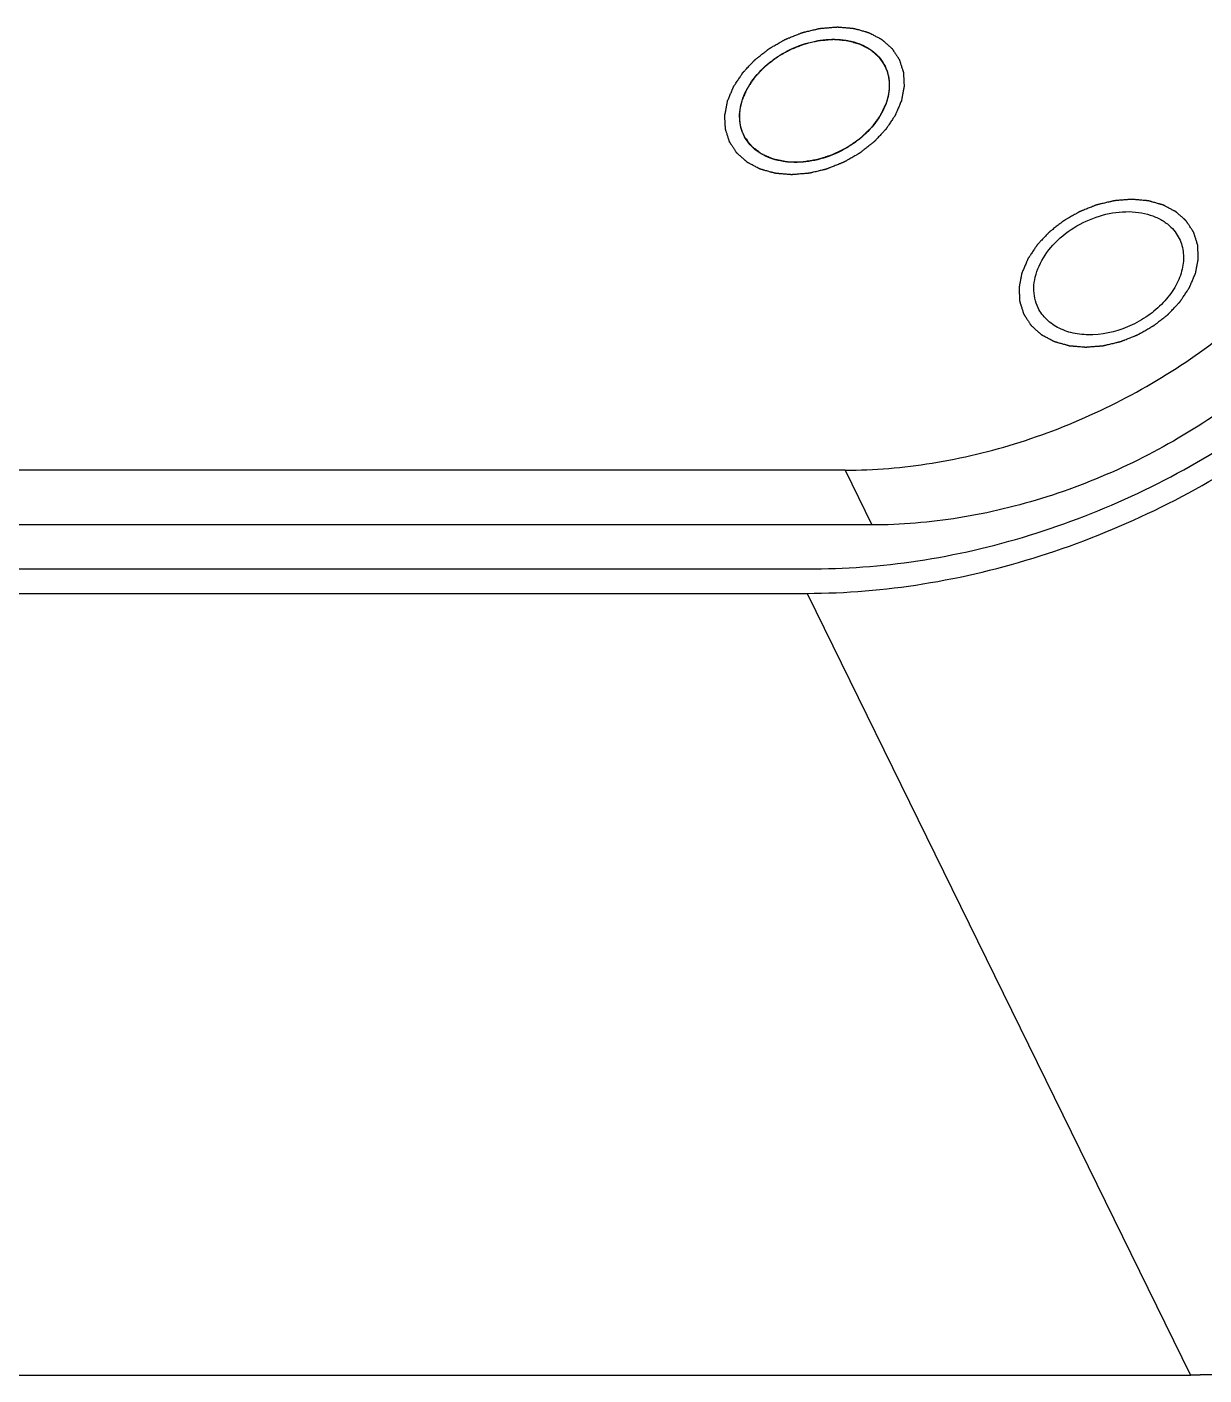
# Model space of a CAD drawing. Header units: millimetres. Extents: x 0 to 1189, y 0 to 841.
# Drawn here: x 1018.02 to 1036.74, y 644.79 to 666.23 of the extents above; entities that cross this region are included whole.
import ezdxf

# ---------------------------------------------------------------- set-up
doc = ezdxf.new("R2010")
doc.units = ezdxf.units.MM
doc.header["$LTSCALE"] = 65.395
doc.layers.get('0').update_dxf_attribs({"linetype": 'CONTINUOUS'})
for name, color, linetype in [('03_ALL_AXES', 7, 'CONTINUOUS'), ('09_ALL_ROUNDS', 7, 'CONTINUOUS'), ('11_ALL_COSMETICS', 7, 'CONTINUOUS'), ('20_ALL_FEATURES', 7, 'CONTINUOUS')]:
    doc.layers.add(name, color=color, linetype=linetype)

msp = doc.modelspace()

# ---------------------------------------------------------------- linework, layer by layer
at = {"color": 4}
for points in [[(1029.161, 665.056), (1029.169, 665.075), (1029.181, 665.103), (1029.197, 665.142), (1029.209, 665.17), (1029.221, 665.199), (1029.231, 665.222), (1029.239, 665.241), (1029.245, 665.253), (1029.249, 665.263), (1029.252, 665.27), (1029.254, 665.276), (1029.256, 665.28), (1029.257, 665.282), (1029.258, 665.284), (1029.259, 665.286), (1029.26, 665.288), (1029.263, 665.292), (1029.267, 665.298), (1029.271, 665.305), (1029.277, 665.314), (1029.285, 665.325), (1029.297, 665.344), (1029.312, 665.366), (1029.331, 665.394), (1029.349, 665.421), (1029.364, 665.444), (1029.376, 665.463), (1029.384, 665.474), (1029.39, 665.483), (1029.394, 665.49), (1029.398, 665.496), (1029.401, 665.5), (1029.402, 665.502), (1029.403, 665.504), (1029.405, 665.505), (1029.407, 665.507), (1029.41, 665.511), (1029.415, 665.516), (1029.421, 665.523), (1029.429, 665.531), (1029.439, 665.542), (1029.455, 665.559), (1029.474, 665.58), (1029.498, 665.605), (1029.522, 665.63), (1029.541, 665.651), (1029.557, 665.668), (1029.567, 665.679), (1029.575, 665.687), (1029.581, 665.693), (1029.586, 665.699), (1029.589, 665.702), (1029.591, 665.705), (1029.592, 665.706), (1029.594, 665.708), (1029.597, 665.709), (1029.601, 665.713), (1029.607, 665.717), (1029.614, 665.723), (1029.624, 665.731), (1029.636, 665.74), (1029.655, 665.755), (1029.679, 665.774), (1029.707, 665.796), (1029.736, 665.819), (1029.76, 665.838), (1029.779, 665.853), (1029.791, 665.862), (1029.801, 665.87), (1029.808, 665.875), (1029.814, 665.88), (1029.818, 665.883), (1029.82, 665.885), (1029.822, 665.887), (1029.824, 665.888), (1029.827, 665.889), (1029.831, 665.892), (1029.838, 665.896), (1029.846, 665.9), (1029.857, 665.906), (1029.87, 665.914), (1029.891, 665.926), (1029.917, 665.941), (1029.949, 665.96), (1029.981, 665.978), (1030.007, 665.993), (1030.028, 666.005), (1030.041, 666.013), (1030.052, 666.019), (1030.06, 666.023), (1030.066, 666.027), (1030.071, 666.03), (1030.074, 666.031), (1030.076, 666.032), (1030.078, 666.033), (1030.08, 666.034), (1030.085, 666.036), (1030.092, 666.039), (1030.101, 666.042), (1030.112, 666.047), (1030.126, 666.053), (1030.149, 666.062), (1030.177, 666.073), (1030.211, 666.086), (1030.245, 666.1), (1030.273, 666.111), (1030.296, 666.12), (1030.31, 666.126), (1030.321, 666.131), (1030.33, 666.134), (1030.337, 666.137), (1030.342, 666.139), (1030.345, 666.14), (1030.347, 666.141), (1030.349, 666.141), (1030.352, 666.142), (1030.357, 666.143), (1030.364, 666.145), (1030.373, 666.147), (1030.384, 666.15), (1030.399, 666.153), (1030.422, 666.159), (1030.451, 666.166), (1030.486, 666.174), (1030.521, 666.183), (1030.55, 666.19), (1030.573, 666.195), (1030.588, 666.199), (1030.599, 666.201), (1030.608, 666.204), (1030.615, 666.205), (1030.62, 666.207), (1030.623, 666.207), (1030.625, 666.208), (1030.627, 666.208), (1030.63, 666.208), (1030.635, 666.209), (1030.643, 666.209), (1030.652, 666.21), (1030.663, 666.211), (1030.678, 666.212), (1030.701, 666.214), (1030.73, 666.216), (1030.765, 666.219), (1030.8, 666.222), (1030.83, 666.225), (1030.853, 666.227), (1030.868, 666.228), (1030.879, 666.229), (1030.888, 666.229), (1030.895, 666.23), (1030.9, 666.23), (1030.903, 666.231), (1030.906, 666.231), (1030.908, 666.231), (1030.91, 666.231), (1030.915, 666.23), (1030.922, 666.23), (1030.93, 666.229), (1030.941, 666.228), (1030.955, 666.227), (1030.976, 666.225), (1031.004, 666.223), (1031.036, 666.22), (1031.069, 666.217), (1031.096, 666.215), (1031.118, 666.213), (1031.132, 666.212), (1031.142, 666.211), (1031.151, 666.21), (1031.157, 666.209), (1031.162, 666.209), (1031.165, 666.209), (1031.167, 666.209), (1031.169, 666.208), (1031.171, 666.207), (1031.176, 666.206), (1031.182, 666.204), (1031.189, 666.202), (1031.199, 666.2), (1031.211, 666.196), (1031.231, 666.191), (1031.256, 666.184), (1031.286, 666.175), (1031.315, 666.167), (1031.34, 666.16), (1031.36, 666.155), (1031.372, 666.151), (1031.382, 666.148), (1031.39, 666.146), (1031.396, 666.145), (1031.4, 666.143), (1031.403, 666.143), (1031.405, 666.142), (1031.406, 666.141), (1031.408, 666.14), (1031.412, 666.138), (1031.417, 666.136), (1031.424, 666.132), (1031.432, 666.128), (1031.443, 666.122), (1031.46, 666.113), (1031.481, 666.102), (1031.507, 666.088), (1031.533, 666.075), (1031.554, 666.064), (1031.571, 666.055), (1031.582, 666.049), (1031.59, 666.045), (1031.597, 666.041), (1031.602, 666.039), (1031.606, 666.037), (1031.608, 666.035), (1031.609, 666.035), (1031.611, 666.033), (1031.612, 666.032), (1031.615, 666.029), (1031.62, 666.025), (1031.625, 666.021), (1031.632, 666.015), (1031.641, 666.007), (1031.655, 665.995), (1031.672, 665.979), (1031.693, 665.961), (1031.714, 665.942), (1031.731, 665.927), (1031.745, 665.914), (1031.753, 665.907), (1031.76, 665.901), (1031.766, 665.896), (1031.77, 665.892), (1031.773, 665.889), (1031.775, 665.888), (1031.776, 665.887), (1031.777, 665.885), (1031.778, 665.884), (1031.78, 665.88), (1031.783, 665.876), (1031.787, 665.87), (1031.792, 665.863), (1031.798, 665.854), (1031.808, 665.839), (1031.82, 665.82), (1031.834, 665.798), (1031.849, 665.776), (1031.861, 665.758), (1031.871, 665.743), (1031.877, 665.734), (1031.882, 665.726), (1031.885, 665.721), (1031.888, 665.716), (1031.89, 665.713), (1031.892, 665.711), (1031.893, 665.71), (1031.893, 665.708), (1031.894, 665.706), (1031.895, 665.702), (1031.897, 665.697), (1031.899, 665.691), (1031.901, 665.682), (1031.905, 665.672), (1031.91, 665.655), (1031.917, 665.634), (1031.925, 665.609), (1031.933, 665.583), (1031.94, 665.562), (1031.945, 665.545), (1031.949, 665.535), (1031.951, 665.526), (1031.953, 665.52), (1031.955, 665.515), (1031.956, 665.511), (1031.957, 665.509), (1031.958, 665.507), (1031.957, 665.506), (1031.958, 665.503), (1031.958, 665.499), (1031.958, 665.494), (1031.958, 665.487), (1031.959, 665.478), (1031.96, 665.466), (1031.96, 665.448), (1031.962, 665.425), (1031.963, 665.398), (1031.964, 665.37), (1031.965, 665.348), (1031.966, 665.329), (1031.967, 665.318), (1031.967, 665.309), (1031.968, 665.302), (1031.968, 665.296), (1031.968, 665.292), (1031.968, 665.29), (1031.969, 665.288), (1031.968, 665.286), (1031.968, 665.284), (1031.967, 665.28), (1031.966, 665.274), (1031.964, 665.266), (1031.962, 665.257), (1031.96, 665.245), (1031.956, 665.225), (1031.952, 665.201), (1031.946, 665.172), (1031.941, 665.143), (1031.933, 665.104), (1031.928, 665.075), (1031.924, 665.056)], [(1031.924, 665.056), (1031.916, 665.037), (1031.904, 665.008), (1031.888, 664.97), (1031.876, 664.942), (1031.863, 664.913), (1031.853, 664.89), (1031.845, 664.87), (1031.84, 664.859), (1031.836, 664.849), (1031.833, 664.842), (1031.831, 664.836), (1031.829, 664.832), (1031.828, 664.829), (1031.827, 664.828), (1031.826, 664.826), (1031.825, 664.824), (1031.822, 664.82), (1031.818, 664.814), (1031.813, 664.807), (1031.807, 664.798), (1031.8, 664.787), (1031.788, 664.768), (1031.772, 664.745), (1031.754, 664.718), (1031.736, 664.69), (1031.721, 664.668), (1031.709, 664.649), (1031.701, 664.638), (1031.695, 664.629), (1031.69, 664.622), (1031.687, 664.616), (1031.684, 664.612), (1031.682, 664.61), (1031.681, 664.608), (1031.68, 664.607), (1031.678, 664.604), (1031.674, 664.601), (1031.67, 664.596), (1031.664, 664.589), (1031.656, 664.581), (1031.646, 664.57), (1031.63, 664.553), (1031.61, 664.532), (1031.587, 664.507), (1031.563, 664.482), (1031.543, 664.461), (1031.528, 664.444), (1031.518, 664.433), (1031.51, 664.425), (1031.504, 664.418), (1031.499, 664.413), (1031.496, 664.409), (1031.494, 664.407), (1031.492, 664.406), (1031.49, 664.404), (1031.488, 664.402), (1031.484, 664.399), (1031.478, 664.394), (1031.471, 664.389), (1031.461, 664.381), (1031.449, 664.372), (1031.43, 664.357), (1031.406, 664.338), (1031.377, 664.315), (1031.349, 664.293), (1031.325, 664.274), (1031.306, 664.259), (1031.294, 664.25), (1031.284, 664.242), (1031.277, 664.236), (1031.271, 664.232), (1031.267, 664.228), (1031.264, 664.227), (1031.263, 664.225), (1031.261, 664.224), (1031.258, 664.222), (1031.253, 664.22), (1031.247, 664.216), (1031.239, 664.211), (1031.228, 664.205), (1031.215, 664.198), (1031.194, 664.186), (1031.168, 664.17), (1031.136, 664.152), (1031.104, 664.134), (1031.078, 664.119), (1031.057, 664.107), (1031.044, 664.099), (1031.033, 664.093), (1031.025, 664.089), (1031.018, 664.085), (1031.014, 664.082), (1031.011, 664.081), (1031.009, 664.079), (1031.007, 664.079), (1031.004, 664.078), (1030.999, 664.076), (1030.992, 664.073), (1030.984, 664.069), (1030.973, 664.065), (1030.958, 664.059), (1030.936, 664.05), (1030.908, 664.039), (1030.874, 664.025), (1030.84, 664.012), (1030.812, 664.001), (1030.789, 663.991), (1030.775, 663.986), (1030.764, 663.981), (1030.755, 663.978), (1030.748, 663.975), (1030.743, 663.973), (1030.74, 663.972), (1030.738, 663.971), (1030.736, 663.971), (1030.733, 663.97), (1030.728, 663.969), (1030.721, 663.967), (1030.712, 663.965), (1030.7, 663.962), (1030.686, 663.959), (1030.663, 663.953), (1030.634, 663.946), (1030.599, 663.938), (1030.564, 663.929), (1030.535, 663.922), (1030.512, 663.917), (1030.497, 663.913), (1030.486, 663.91), (1030.477, 663.908), (1030.47, 663.907), (1030.465, 663.905), (1030.462, 663.905), (1030.46, 663.904), (1030.457, 663.904), (1030.454, 663.904), (1030.449, 663.903), (1030.442, 663.903), (1030.433, 663.902), (1030.422, 663.901), (1030.407, 663.9), (1030.384, 663.898), (1030.354, 663.895), (1030.319, 663.893), (1030.284, 663.89), (1030.255, 663.887), (1030.232, 663.885), (1030.217, 663.884), (1030.206, 663.883), (1030.197, 663.882), (1030.19, 663.882), (1030.184, 663.881), (1030.181, 663.881), (1030.179, 663.881), (1030.177, 663.881), (1030.175, 663.881), (1030.17, 663.882), (1030.163, 663.882), (1030.155, 663.883), (1030.144, 663.884), (1030.13, 663.885), (1030.108, 663.887), (1030.081, 663.889), (1030.049, 663.892), (1030.016, 663.895), (1029.989, 663.897), (1029.967, 663.899), (1029.953, 663.9), (1029.942, 663.901), (1029.934, 663.902), (1029.927, 663.902), (1029.923, 663.903), (1029.92, 663.903), (1029.918, 663.903), (1029.916, 663.904), (1029.914, 663.904), (1029.909, 663.906), (1029.903, 663.907), (1029.896, 663.91), (1029.886, 663.912), (1029.873, 663.916), (1029.853, 663.921), (1029.829, 663.928), (1029.799, 663.936), (1029.769, 663.945), (1029.745, 663.952), (1029.725, 663.957), (1029.712, 663.961), (1029.702, 663.963), (1029.695, 663.965), (1029.689, 663.967), (1029.685, 663.968), (1029.682, 663.969), (1029.68, 663.969), (1029.679, 663.97), (1029.676, 663.972), (1029.673, 663.974), (1029.667, 663.976), (1029.661, 663.98), (1029.652, 663.984), (1029.642, 663.99), (1029.625, 663.999), (1029.603, 664.01), (1029.578, 664.023), (1029.552, 664.037), (1029.531, 664.048), (1029.514, 664.057), (1029.503, 664.063), (1029.495, 664.067), (1029.488, 664.071), (1029.483, 664.073), (1029.479, 664.075), (1029.477, 664.076), (1029.475, 664.077), (1029.474, 664.078), (1029.472, 664.08), (1029.469, 664.083), (1029.465, 664.086), (1029.46, 664.091), (1029.453, 664.097), (1029.444, 664.105), (1029.43, 664.117), (1029.413, 664.133), (1029.392, 664.151), (1029.371, 664.17), (1029.354, 664.185), (1029.34, 664.197), (1029.331, 664.205), (1029.324, 664.211), (1029.319, 664.216), (1029.315, 664.22), (1029.312, 664.222), (1029.31, 664.224), (1029.309, 664.225), (1029.308, 664.226), (1029.307, 664.228), (1029.304, 664.232), (1029.301, 664.236), (1029.298, 664.242), (1029.293, 664.249), (1029.287, 664.258), (1029.277, 664.273), (1029.265, 664.292), (1029.251, 664.314), (1029.236, 664.336), (1029.224, 664.354), (1029.214, 664.369), (1029.208, 664.378), (1029.203, 664.386), (1029.2, 664.391), (1029.197, 664.396), (1029.194, 664.399), (1029.193, 664.401), (1029.192, 664.402), (1029.192, 664.404), (1029.191, 664.406), (1029.19, 664.41), (1029.188, 664.415), (1029.186, 664.421), (1029.184, 664.43), (1029.18, 664.44), (1029.175, 664.457), (1029.168, 664.478), (1029.16, 664.503), (1029.152, 664.529), (1029.145, 664.55), (1029.14, 664.566), (1029.136, 664.577), (1029.133, 664.585), (1029.131, 664.592), (1029.13, 664.597), (1029.129, 664.601), (1029.128, 664.603), (1029.127, 664.604), (1029.127, 664.606), (1029.127, 664.608), (1029.127, 664.612), (1029.127, 664.618), (1029.126, 664.625), (1029.126, 664.634), (1029.125, 664.645), (1029.124, 664.664), (1029.123, 664.687), (1029.122, 664.714), (1029.12, 664.741), (1029.119, 664.764), (1029.118, 664.783), (1029.118, 664.794), (1029.117, 664.803), (1029.117, 664.81), (1029.117, 664.816), (1029.116, 664.82), (1029.116, 664.822), (1029.116, 664.824), (1029.117, 664.825), (1029.117, 664.828), (1029.118, 664.832), (1029.119, 664.838), (1029.12, 664.845), (1029.122, 664.855), (1029.125, 664.867), (1029.128, 664.887), (1029.133, 664.911), (1029.139, 664.94), (1029.144, 664.969), (1029.152, 665.008), (1029.157, 665.037), (1029.161, 665.056)], [(1036.603, 662.314), (1036.607, 662.333), (1036.612, 662.362), (1036.62, 662.4), (1036.625, 662.428), (1036.631, 662.457), (1036.635, 662.481), (1036.639, 662.5), (1036.641, 662.512), (1036.643, 662.521), (1036.645, 662.528), (1036.646, 662.534), (1036.647, 662.538), (1036.647, 662.541), (1036.647, 662.543), (1036.647, 662.544), (1036.647, 662.547), (1036.647, 662.55), (1036.647, 662.556), (1036.646, 662.563), (1036.646, 662.572), (1036.645, 662.584), (1036.645, 662.602), (1036.644, 662.625), (1036.642, 662.652), (1036.641, 662.68), (1036.64, 662.703), (1036.639, 662.721), (1036.639, 662.732), (1036.638, 662.741), (1036.638, 662.748), (1036.638, 662.754), (1036.637, 662.758), (1036.637, 662.76), (1036.637, 662.762), (1036.637, 662.764), (1036.636, 662.766), (1036.635, 662.769), (1036.633, 662.775), (1036.631, 662.781), (1036.629, 662.789), (1036.625, 662.8), (1036.62, 662.817), (1036.613, 662.838), (1036.605, 662.863), (1036.597, 662.889), (1036.591, 662.91), (1036.585, 662.927), (1036.582, 662.937), (1036.579, 662.946), (1036.577, 662.952), (1036.576, 662.957), (1036.574, 662.961), (1036.574, 662.963), (1036.573, 662.965), (1036.572, 662.966), (1036.571, 662.968), (1036.569, 662.971), (1036.566, 662.976), (1036.562, 662.981), (1036.557, 662.989), (1036.551, 662.998), (1036.541, 663.013), (1036.529, 663.032), (1036.514, 663.055), (1036.499, 663.077), (1036.487, 663.096), (1036.477, 663.111), (1036.471, 663.121), (1036.466, 663.128), (1036.463, 663.134), (1036.459, 663.139), (1036.457, 663.142), (1036.456, 663.144), (1036.455, 663.145), (1036.454, 663.146), (1036.452, 663.148), (1036.449, 663.15), (1036.445, 663.154), (1036.44, 663.159), (1036.433, 663.165), (1036.425, 663.172), (1036.411, 663.185), (1036.394, 663.2), (1036.374, 663.218), (1036.353, 663.236), (1036.336, 663.251), (1036.322, 663.263), (1036.314, 663.271), (1036.307, 663.277), (1036.302, 663.282), (1036.298, 663.285), (1036.295, 663.288), (1036.293, 663.29), (1036.292, 663.291), (1036.29, 663.291), (1036.288, 663.293), (1036.284, 663.295), (1036.279, 663.297), (1036.273, 663.301), (1036.264, 663.305), (1036.254, 663.311), (1036.237, 663.32), (1036.215, 663.331), (1036.19, 663.345), (1036.164, 663.358), (1036.143, 663.37), (1036.126, 663.379), (1036.115, 663.384), (1036.107, 663.389), (1036.1, 663.392), (1036.095, 663.395), (1036.091, 663.397), (1036.089, 663.398), (1036.088, 663.399), (1036.086, 663.4), (1036.083, 663.4), (1036.079, 663.401), (1036.073, 663.403), (1036.065, 663.405), (1036.056, 663.408), (1036.043, 663.412), (1036.023, 663.417), (1035.999, 663.424), (1035.969, 663.433), (1035.939, 663.441), (1035.915, 663.448), (1035.895, 663.454), (1035.883, 663.457), (1035.873, 663.46), (1035.865, 663.462), (1035.859, 663.464), (1035.855, 663.465), (1035.852, 663.466), (1035.851, 663.466), (1035.848, 663.466), (1035.846, 663.467), (1035.841, 663.467), (1035.834, 663.468), (1035.826, 663.468), (1035.815, 663.469), (1035.801, 663.47), (1035.779, 663.472), (1035.751, 663.475), (1035.718, 663.478), (1035.684, 663.481), (1035.657, 663.483), (1035.634, 663.485), (1035.621, 663.486), (1035.61, 663.487), (1035.601, 663.488), (1035.594, 663.488), (1035.589, 663.489), (1035.587, 663.489), (1035.585, 663.489), (1035.582, 663.489), (1035.58, 663.489), (1035.575, 663.488), (1035.567, 663.488), (1035.559, 663.487), (1035.547, 663.486), (1035.533, 663.485), (1035.51, 663.483), (1035.481, 663.481), (1035.447, 663.478), (1035.413, 663.475), (1035.384, 663.473), (1035.361, 663.471), (1035.347, 663.47), (1035.335, 663.469), (1035.327, 663.468), (1035.319, 663.468), (1035.314, 663.467), (1035.312, 663.467), (1035.309, 663.467), (1035.307, 663.466), (1035.304, 663.466), (1035.299, 663.464), (1035.292, 663.463), (1035.283, 663.461), (1035.272, 663.458), (1035.257, 663.454), (1035.234, 663.449), (1035.205, 663.442), (1035.17, 663.434), (1035.135, 663.425), (1035.106, 663.419), (1035.083, 663.413), (1035.068, 663.41), (1035.057, 663.407), (1035.048, 663.405), (1035.041, 663.403), (1035.036, 663.402), (1035.033, 663.401), (1035.031, 663.401), (1035.029, 663.4), (1035.026, 663.399), (1035.021, 663.397), (1035.014, 663.394), (1035.005, 663.391), (1034.994, 663.386), (1034.98, 663.38), (1034.957, 663.371), (1034.929, 663.36), (1034.895, 663.347), (1034.861, 663.333), (1034.833, 663.322), (1034.81, 663.313), (1034.796, 663.308), (1034.785, 663.303), (1034.776, 663.3), (1034.769, 663.297), (1034.764, 663.295), (1034.762, 663.294), (1034.759, 663.293), (1034.757, 663.292), (1034.755, 663.29), (1034.75, 663.288), (1034.743, 663.284), (1034.735, 663.279), (1034.724, 663.273), (1034.711, 663.265), (1034.69, 663.253), (1034.663, 663.238), (1034.63, 663.219), (1034.598, 663.201), (1034.571, 663.185), (1034.55, 663.173), (1034.536, 663.165), (1034.526, 663.159), (1034.517, 663.154), (1034.511, 663.15), (1034.506, 663.148), (1034.503, 663.146), (1034.501, 663.145), (1034.5, 663.144), (1034.497, 663.142), (1034.493, 663.139), (1034.487, 663.134), (1034.48, 663.129), (1034.471, 663.121), (1034.459, 663.112), (1034.44, 663.097), (1034.417, 663.079), (1034.388, 663.057), (1034.36, 663.034), (1034.337, 663.016), (1034.318, 663.001), (1034.306, 662.992), (1034.297, 662.985), (1034.29, 662.979), (1034.284, 662.974), (1034.28, 662.971), (1034.277, 662.969), (1034.275, 662.968), (1034.274, 662.966), (1034.272, 662.964), (1034.269, 662.961), (1034.264, 662.955), (1034.258, 662.949), (1034.25, 662.941), (1034.24, 662.93), (1034.224, 662.913), (1034.204, 662.892), (1034.18, 662.867), (1034.157, 662.842), (1034.137, 662.821), (1034.121, 662.804), (1034.111, 662.793), (1034.103, 662.785), (1034.097, 662.778), (1034.092, 662.773), (1034.089, 662.77), (1034.087, 662.767), (1034.085, 662.766), (1034.084, 662.764), (1034.083, 662.762), (1034.08, 662.758), (1034.076, 662.752), (1034.072, 662.745), (1034.066, 662.736), (1034.058, 662.725), (1034.046, 662.706), (1034.031, 662.684), (1034.012, 662.656), (1033.994, 662.629), (1033.979, 662.606), (1033.966, 662.588), (1033.959, 662.576), (1033.953, 662.567), (1033.948, 662.56), (1033.944, 662.555), (1033.942, 662.551), (1033.94, 662.548), (1033.939, 662.547), (1033.938, 662.545), (1033.937, 662.542), (1033.935, 662.538), (1033.933, 662.532), (1033.93, 662.525), (1033.926, 662.515), (1033.92, 662.503), (1033.912, 662.484), (1033.902, 662.459), (1033.889, 662.43), (1033.877, 662.401), (1033.861, 662.363), (1033.848, 662.334), (1033.84, 662.314)], [(1033.84, 662.314), (1033.836, 662.295), (1033.831, 662.267), (1033.823, 662.229), (1033.818, 662.2), (1033.812, 662.172), (1033.808, 662.148), (1033.804, 662.129), (1033.802, 662.117), (1033.8, 662.107), (1033.798, 662.1), (1033.797, 662.094), (1033.797, 662.09), (1033.796, 662.088), (1033.796, 662.086), (1033.796, 662.084), (1033.796, 662.082), (1033.796, 662.078), (1033.796, 662.072), (1033.797, 662.065), (1033.797, 662.056), (1033.798, 662.045), (1033.798, 662.027), (1033.8, 662.004), (1033.801, 661.976), (1033.802, 661.949), (1033.803, 661.926), (1033.804, 661.908), (1033.804, 661.896), (1033.805, 661.887), (1033.805, 661.88), (1033.805, 661.875), (1033.806, 661.871), (1033.806, 661.868), (1033.806, 661.866), (1033.806, 661.865), (1033.807, 661.863), (1033.808, 661.859), (1033.81, 661.854), (1033.812, 661.848), (1033.814, 661.839), (1033.818, 661.829), (1033.823, 661.812), (1033.83, 661.791), (1033.838, 661.765), (1033.846, 661.74), (1033.852, 661.719), (1033.858, 661.702), (1033.861, 661.691), (1033.864, 661.683), (1033.866, 661.677), (1033.868, 661.671), (1033.869, 661.668), (1033.869, 661.666), (1033.87, 661.664), (1033.871, 661.663), (1033.872, 661.661), (1033.874, 661.657), (1033.877, 661.653), (1033.881, 661.647), (1033.886, 661.64), (1033.892, 661.63), (1033.902, 661.615), (1033.914, 661.596), (1033.929, 661.574), (1033.944, 661.551), (1033.956, 661.532), (1033.966, 661.517), (1033.972, 661.508), (1033.977, 661.5), (1033.98, 661.495), (1033.984, 661.49), (1033.986, 661.487), (1033.987, 661.485), (1033.988, 661.483), (1033.989, 661.482), (1033.991, 661.481), (1033.994, 661.478), (1033.998, 661.474), (1034.003, 661.47), (1034.01, 661.464), (1034.018, 661.456), (1034.032, 661.444), (1034.049, 661.429), (1034.07, 661.411), (1034.09, 661.392), (1034.107, 661.377), (1034.121, 661.365), (1034.129, 661.358), (1034.136, 661.352), (1034.141, 661.347), (1034.145, 661.343), (1034.148, 661.341), (1034.15, 661.339), (1034.151, 661.338), (1034.153, 661.337), (1034.155, 661.336), (1034.159, 661.334), (1034.164, 661.331), (1034.17, 661.328), (1034.179, 661.323), (1034.189, 661.318), (1034.207, 661.309), (1034.228, 661.297), (1034.253, 661.284), (1034.279, 661.27), (1034.3, 661.259), (1034.317, 661.25), (1034.328, 661.244), (1034.336, 661.24), (1034.343, 661.236), (1034.348, 661.233), (1034.352, 661.231), (1034.354, 661.23), (1034.355, 661.229), (1034.357, 661.229), (1034.36, 661.228), (1034.364, 661.227), (1034.37, 661.225), (1034.378, 661.223), (1034.387, 661.22), (1034.4, 661.217), (1034.42, 661.211), (1034.444, 661.204), (1034.474, 661.196), (1034.504, 661.188), (1034.528, 661.181), (1034.548, 661.175), (1034.56, 661.172), (1034.57, 661.169), (1034.578, 661.167), (1034.584, 661.165), (1034.588, 661.164), (1034.591, 661.163), (1034.592, 661.162), (1034.595, 661.162), (1034.597, 661.162), (1034.602, 661.162), (1034.609, 661.161), (1034.617, 661.16), (1034.629, 661.159), (1034.642, 661.158), (1034.665, 661.156), (1034.692, 661.154), (1034.725, 661.151), (1034.759, 661.148), (1034.786, 661.146), (1034.809, 661.144), (1034.822, 661.142), (1034.833, 661.141), (1034.842, 661.141), (1034.849, 661.14), (1034.854, 661.14), (1034.856, 661.139), (1034.858, 661.139), (1034.861, 661.139), (1034.863, 661.14), (1034.868, 661.14), (1034.876, 661.141), (1034.884, 661.141), (1034.896, 661.142), (1034.91, 661.143), (1034.933, 661.145), (1034.962, 661.148), (1034.996, 661.15), (1035.03, 661.153), (1035.059, 661.156), (1035.082, 661.157), (1035.096, 661.159), (1035.108, 661.16), (1035.116, 661.16), (1035.124, 661.161), (1035.129, 661.161), (1035.132, 661.162), (1035.134, 661.162), (1035.136, 661.162), (1035.139, 661.163), (1035.144, 661.164), (1035.151, 661.166), (1035.16, 661.168), (1035.171, 661.171), (1035.186, 661.174), (1035.209, 661.18), (1035.238, 661.187), (1035.273, 661.195), (1035.308, 661.203), (1035.337, 661.21), (1035.36, 661.216), (1035.375, 661.219), (1035.386, 661.222), (1035.395, 661.224), (1035.402, 661.226), (1035.407, 661.227), (1035.41, 661.227), (1035.412, 661.228), (1035.414, 661.229), (1035.417, 661.23), (1035.422, 661.232), (1035.429, 661.235), (1035.438, 661.238), (1035.449, 661.243), (1035.463, 661.248), (1035.486, 661.257), (1035.514, 661.268), (1035.548, 661.282), (1035.582, 661.295), (1035.61, 661.306), (1035.633, 661.315), (1035.647, 661.321), (1035.658, 661.326), (1035.667, 661.329), (1035.674, 661.332), (1035.679, 661.334), (1035.682, 661.335), (1035.684, 661.336), (1035.686, 661.337), (1035.688, 661.338), (1035.693, 661.341), (1035.7, 661.345), (1035.708, 661.349), (1035.719, 661.356), (1035.732, 661.363), (1035.754, 661.376), (1035.78, 661.391), (1035.813, 661.41), (1035.845, 661.428), (1035.872, 661.443), (1035.893, 661.456), (1035.907, 661.463), (1035.918, 661.47), (1035.926, 661.474), (1035.932, 661.478), (1035.937, 661.481), (1035.94, 661.482), (1035.942, 661.483), (1035.943, 661.485), (1035.946, 661.487), (1035.95, 661.49), (1035.956, 661.495), (1035.963, 661.5), (1035.972, 661.507), (1035.984, 661.517), (1036.003, 661.531), (1036.026, 661.55), (1036.055, 661.572), (1036.083, 661.594), (1036.106, 661.613), (1036.125, 661.627), (1036.137, 661.637), (1036.146, 661.644), (1036.153, 661.65), (1036.159, 661.654), (1036.164, 661.657), (1036.166, 661.659), (1036.168, 661.661), (1036.169, 661.662), (1036.171, 661.664), (1036.175, 661.668), (1036.179, 661.673), (1036.185, 661.68), (1036.193, 661.688), (1036.203, 661.699), (1036.219, 661.715), (1036.239, 661.736), (1036.263, 661.762), (1036.286, 661.787), (1036.306, 661.808), (1036.322, 661.825), (1036.332, 661.835), (1036.34, 661.844), (1036.346, 661.85), (1036.351, 661.855), (1036.354, 661.859), (1036.356, 661.861), (1036.358, 661.863), (1036.359, 661.864), (1036.36, 661.867), (1036.363, 661.871), (1036.367, 661.876), (1036.371, 661.883), (1036.377, 661.892), (1036.385, 661.904), (1036.397, 661.922), (1036.412, 661.945), (1036.431, 661.972), (1036.449, 662), (1036.464, 662.023), (1036.477, 662.041), (1036.484, 662.052), (1036.49, 662.061), (1036.495, 662.068), (1036.499, 662.074), (1036.501, 662.078), (1036.503, 662.08), (1036.504, 662.082), (1036.505, 662.084), (1036.506, 662.086), (1036.508, 662.09), (1036.51, 662.097), (1036.513, 662.104), (1036.517, 662.113), (1036.523, 662.126), (1036.531, 662.145), (1036.541, 662.169), (1036.554, 662.198), (1036.566, 662.227), (1036.582, 662.266), (1036.595, 662.295), (1036.603, 662.314)]]:
    msp.add_open_spline(points, degree=3, knots=[0, 0, 0, 0, 0.015625, 0.023438, 0.03125, 0.039062, 0.046875, 0.050781, 0.054688, 0.056641, 0.058594, 0.060547, 0.061523, 0.062012, 0.0625, 0.062988, 0.063477, 0.064453, 0.066406, 0.068359, 0.070312, 0.074219, 0.078125, 0.085938, 0.09375, 0.101562, 0.109375, 0.113281, 0.117188, 0.119141, 0.121094, 0.123047, 0.124023, 0.124512, 0.125, 0.125488, 0.125977, 0.126953, 0.128906, 0.130859, 0.132812, 0.136719, 0.140625, 0.148438, 0.15625, 0.164062, 0.171875, 0.175781, 0.179688, 0.181641, 0.183594, 0.185547, 0.186523, 0.187012, 0.1875, 0.187988, 0.188477, 0.189453, 0.191406, 0.193359, 0.195312, 0.199219, 0.203125, 0.210938, 0.21875, 0.226562, 0.234375, 0.238281, 0.242188, 0.244141, 0.246094, 0.248047, 0.249023, 0.249512, 0.25, 0.250488, 0.250977, 0.251953, 0.253906, 0.255859, 0.257812, 0.261719, 0.265625, 0.273438, 0.28125, 0.289062, 0.296875, 0.300781, 0.304688, 0.306641, 0.308594, 0.310547, 0.311523, 0.312012, 0.3125, 0.312988, 0.313477, 0.314453, 0.316406, 0.318359, 0.320312, 0.324219, 0.328125, 0.335938, 0.34375, 0.351562, 0.359375, 0.363281, 0.367188, 0.369141, 0.371094, 0.373047, 0.374023, 0.374512, 0.375, 0.375488, 0.375977, 0.376953, 0.378906, 0.380859, 0.382812, 0.386719, 0.390625, 0.398438, 0.40625, 0.414062, 0.421875, 0.425781, 0.429688, 0.431641, 0.433594, 0.435547, 0.436523, 0.437012, 0.4375, 0.437988, 0.438477, 0.439453, 0.441406, 0.443359, 0.445312, 0.449219, 0.453125, 0.460938, 0.46875, 0.476562, 0.484375, 0.488281, 0.492188, 0.494141, 0.496094, 0.498047, 0.499023, 0.499512, 0.5, 0.500488, 0.500977, 0.501953, 0.503906, 0.505859, 0.507812, 0.511719, 0.515625, 0.523438, 0.53125, 0.539062, 0.546875, 0.550781, 0.554688, 0.556641, 0.558594, 0.560547, 0.561523, 0.562012, 0.5625, 0.562988, 0.563477, 0.564453, 0.566406, 0.568359, 0.570312, 0.574219, 0.578125, 0.585938, 0.59375, 0.601562, 0.609375, 0.613281, 0.617188, 0.619141, 0.621094, 0.623047, 0.624023, 0.624512, 0.625, 0.625488, 0.625977, 0.626953, 0.628906, 0.630859, 0.632812, 0.636719, 0.640625, 0.648438, 0.65625, 0.664062, 0.671875, 0.675781, 0.679688, 0.681641, 0.683594, 0.685547, 0.686523, 0.687012, 0.6875, 0.687988, 0.688477, 0.689453, 0.691406, 0.693359, 0.695312, 0.699219, 0.703125, 0.710938, 0.71875, 0.726562, 0.734375, 0.738281, 0.742188, 0.744141, 0.746094, 0.748047, 0.749023, 0.749512, 0.75, 0.750488, 0.750977, 0.751953, 0.753906, 0.755859, 0.757812, 0.761719, 0.765625, 0.773438, 0.78125, 0.789062, 0.796875, 0.800781, 0.804688, 0.806641, 0.808594, 0.810547, 0.811523, 0.812012, 0.8125, 0.812988, 0.813477, 0.814453, 0.816406, 0.818359, 0.820312, 0.824219, 0.828125, 0.835938, 0.84375, 0.851562, 0.859375, 0.863281, 0.867188, 0.869141, 0.871094, 0.873047, 0.874023, 0.874512, 0.875, 0.875488, 0.875977, 0.876953, 0.878906, 0.880859, 0.882812, 0.886719, 0.890625, 0.898438, 0.90625, 0.914062, 0.921875, 0.925781, 0.929688, 0.931641, 0.933594, 0.935547, 0.936523, 0.937012, 0.9375, 0.937988, 0.938477, 0.939453, 0.941406, 0.943359, 0.945312, 0.949219, 0.953125, 0.960938, 0.96875, 0.976562, 0.984375, 1, 1, 1, 1], dxfattribs=at)
at = {"color": 7}
for points, knots in [([(1029.391, 665.056), (1029.397, 665.069), (1029.407, 665.095), (1029.424, 665.133), (1029.438, 665.165), (1029.448, 665.191), (1029.457, 665.21), (1029.463, 665.227), (1029.468, 665.238), (1029.471, 665.243), (1029.472, 665.247), (1029.474, 665.25), (1029.477, 665.254), (1029.481, 665.26), (1029.486, 665.268), (1029.492, 665.277), (1029.5, 665.289), (1029.511, 665.305), (1029.523, 665.323), (1029.535, 665.342), (1029.548, 665.36), (1029.56, 665.379), (1029.57, 665.395), (1029.579, 665.407), (1029.584, 665.415), (1029.588, 665.421), (1029.591, 665.425), (1029.593, 665.429), (1029.596, 665.432), (1029.599, 665.435), (1029.602, 665.439), (1029.608, 665.444), (1029.617, 665.454), (1029.63, 665.469), (1029.646, 665.486), (1029.668, 665.509), (1029.689, 665.531), (1029.71, 665.554), (1029.724, 665.569), (1029.734, 665.58), (1029.741, 665.587), (1029.746, 665.592), (1029.748, 665.595), (1029.751, 665.598), (1029.755, 665.601), (1029.761, 665.606), (1029.77, 665.612), (1029.783, 665.623), (1029.799, 665.635), (1029.818, 665.651), (1029.844, 665.671), (1029.87, 665.691), (1029.896, 665.712), (1029.912, 665.725), (1029.925, 665.735), (1029.933, 665.741), (1029.939, 665.746), (1029.942, 665.748), (1029.946, 665.75), (1029.95, 665.753), (1029.957, 665.757), (1029.966, 665.762), (1029.98, 665.77), (1029.998, 665.781), (1030.02, 665.793), (1030.048, 665.809), (1030.077, 665.826), (1030.102, 665.84), (1030.116, 665.848), (1030.127, 665.854), (1030.136, 665.86), (1030.143, 665.864), (1030.148, 665.866), (1030.151, 665.868), (1030.154, 665.87), (1030.157, 665.871), (1030.162, 665.873), (1030.175, 665.878), (1030.194, 665.886), (1030.217, 665.895), (1030.24, 665.904), (1030.27, 665.916), (1030.301, 665.929), (1030.328, 665.939), (1030.343, 665.945), (1030.355, 665.95), (1030.364, 665.954), (1030.372, 665.957), (1030.379, 665.96), (1030.389, 665.962), (1030.405, 665.966), (1030.425, 665.971), (1030.456, 665.978), (1030.495, 665.988), (1030.535, 665.997), (1030.562, 666.004), (1030.578, 666.008), (1030.59, 666.011), (1030.601, 666.013), (1030.611, 666.016), (1030.619, 666.016), (1030.627, 666.017), (1030.637, 666.018), (1030.649, 666.019), (1030.665, 666.02), (1030.692, 666.022), (1030.724, 666.025), (1030.756, 666.028), (1030.779, 666.03), (1030.803, 666.032), (1030.821, 666.033), (1030.833, 666.034), (1030.838, 666.034), (1030.842, 666.035), (1030.845, 666.035), (1030.847, 666.035), (1030.851, 666.035), (1030.856, 666.034), (1030.863, 666.034), (1030.872, 666.033), (1030.883, 666.032), (1030.898, 666.031), (1030.924, 666.028), (1030.953, 666.026), (1030.983, 666.023), (1031.005, 666.021), (1031.023, 666.02), (1031.038, 666.019), (1031.047, 666.018), (1031.055, 666.017), (1031.059, 666.017), (1031.063, 666.016), (1031.066, 666.015), (1031.072, 666.014), (1031.081, 666.011), (1031.094, 666.008), (1031.111, 666.003), (1031.138, 665.996), (1031.164, 665.988), (1031.191, 665.981), (1031.211, 665.975), (1031.228, 665.97), (1031.242, 665.967), (1031.25, 665.964), (1031.257, 665.962), (1031.261, 665.961), (1031.264, 665.96), (1031.267, 665.958), (1031.272, 665.956), (1031.279, 665.952), (1031.29, 665.946), (1031.305, 665.938), (1031.328, 665.926), (1031.351, 665.914), (1031.374, 665.902), (1031.389, 665.894), (1031.4, 665.888), (1031.409, 665.883), (1031.416, 665.88), (1031.422, 665.877), (1031.426, 665.875), (1031.428, 665.873), (1031.431, 665.872), (1031.434, 665.869), (1031.438, 665.866), (1031.442, 665.862), (1031.448, 665.857), (1031.458, 665.848), (1031.47, 665.838), (1031.484, 665.825), (1031.498, 665.813), (1031.512, 665.8), (1031.526, 665.788), (1031.538, 665.777), (1031.547, 665.769), (1031.554, 665.763), (1031.56, 665.758), (1031.565, 665.753), (1031.568, 665.751), (1031.57, 665.749), (1031.571, 665.747), (1031.573, 665.745), (1031.575, 665.741), (1031.579, 665.735), (1031.584, 665.728), (1031.59, 665.718), (1031.599, 665.705), (1031.612, 665.685), (1031.628, 665.66), (1031.648, 665.629), (1031.662, 665.609), (1031.668, 665.599)], [0, 0, 0, 0, 0.015625, 0.03125, 0.046875, 0.054688, 0.0625, 0.070312, 0.074219, 0.076172, 0.077148, 0.078125, 0.080078, 0.082031, 0.085938, 0.089844, 0.09375, 0.101562, 0.109375, 0.117188, 0.125, 0.132812, 0.140625, 0.144531, 0.148438, 0.150391, 0.152344, 0.154297, 0.155273, 0.15625, 0.158203, 0.160156, 0.164062, 0.171875, 0.179688, 0.1875, 0.203125, 0.210938, 0.21875, 0.222656, 0.226562, 0.228516, 0.229492, 0.230469, 0.232422, 0.234375, 0.238281, 0.242188, 0.25, 0.257812, 0.265625, 0.28125, 0.289062, 0.296875, 0.300781, 0.304688, 0.306641, 0.307617, 0.308594, 0.310547, 0.3125, 0.316406, 0.320312, 0.328125, 0.335938, 0.34375, 0.359375, 0.367188, 0.371094, 0.375, 0.378906, 0.380859, 0.382812, 0.383789, 0.384766, 0.385742, 0.386719, 0.390625, 0.398438, 0.40625, 0.414062, 0.421875, 0.4375, 0.445312, 0.449219, 0.453125, 0.457031, 0.458984, 0.460938, 0.464844, 0.46875, 0.476562, 0.484375, 0.5, 0.515625, 0.523438, 0.527344, 0.53125, 0.535156, 0.539062, 0.541016, 0.542969, 0.546875, 0.550781, 0.554688, 0.5625, 0.578125, 0.585938, 0.59375, 0.601562, 0.609375, 0.611328, 0.613281, 0.614258, 0.615234, 0.616211, 0.617188, 0.619141, 0.621094, 0.625, 0.628906, 0.632812, 0.640625, 0.65625, 0.664062, 0.671875, 0.679688, 0.683594, 0.6875, 0.689453, 0.691406, 0.692383, 0.693359, 0.695312, 0.699219, 0.703125, 0.710938, 0.71875, 0.734375, 0.742188, 0.75, 0.757812, 0.761719, 0.765625, 0.767578, 0.769531, 0.770508, 0.771484, 0.773438, 0.777344, 0.78125, 0.789062, 0.796875, 0.8125, 0.820312, 0.828125, 0.832031, 0.835938, 0.839844, 0.841797, 0.84375, 0.844727, 0.845703, 0.847656, 0.849609, 0.851562, 0.855469, 0.859375, 0.867188, 0.875, 0.882812, 0.890625, 0.898438, 0.90625, 0.910156, 0.914062, 0.917969, 0.919922, 0.921875, 0.922852, 0.923828, 0.924805, 0.925781, 0.929688, 0.933594, 0.9375, 0.945312, 0.953125, 0.96875, 0.984375, 1, 1, 1, 1]), ([(1031.668, 665.599), (1031.672, 665.59), (1031.678, 665.575), (1031.685, 665.556), (1031.69, 665.545), (1031.694, 665.535), (1031.696, 665.529), (1031.698, 665.524), (1031.7, 665.519), (1031.702, 665.511), (1031.705, 665.498), (1031.709, 665.483), (1031.713, 665.468), (1031.716, 665.456), (1031.719, 665.447), (1031.72, 665.442), (1031.72, 665.437), (1031.721, 665.43), (1031.723, 665.415), (1031.726, 665.396), (1031.728, 665.378), (1031.73, 665.369), (1031.73, 665.364), (1031.731, 665.36), (1031.731, 665.356), (1031.731, 665.351), (1031.731, 665.341), (1031.731, 665.323), (1031.732, 665.304), (1031.732, 665.288), (1031.732, 665.281), (1031.732, 665.276), (1031.732, 665.27), (1031.731, 665.261), (1031.73, 665.247), (1031.728, 665.231), (1031.726, 665.214), (1031.725, 665.202), (1031.725, 665.194), (1031.724, 665.19), (1031.724, 665.186), (1031.722, 665.18), (1031.721, 665.173), (1031.719, 665.162), (1031.716, 665.147), (1031.711, 665.125), (1031.708, 665.108), (1031.705, 665.096)], [0, 0, 0, 0, 0.0625, 0.09375, 0.125, 0.140625, 0.15625, 0.164062, 0.171875, 0.1875, 0.21875, 0.25, 0.28125, 0.3125, 0.328125, 0.335938, 0.34375, 0.359375, 0.375, 0.4375, 0.46875, 0.484375, 0.492188, 0.5, 0.507812, 0.515625, 0.53125, 0.5625, 0.625, 0.640625, 0.65625, 0.664062, 0.671875, 0.6875, 0.71875, 0.75, 0.78125, 0.8125, 0.820312, 0.828125, 0.835938, 0.84375, 0.859375, 0.875, 0.90625, 0.9375, 1, 1, 1, 1]), ([(1031.705, 665.096), (1031.705, 665.096), (1031.705, 665.095), (1031.705, 665.094), (1031.704, 665.093), (1031.704, 665.093), (1031.704, 665.092), (1031.704, 665.091), (1031.703, 665.088), (1031.702, 665.084), (1031.701, 665.079), (1031.699, 665.074), (1031.698, 665.07), (1031.697, 665.068), (1031.697, 665.066), (1031.696, 665.065), (1031.696, 665.062), (1031.695, 665.06), (1031.694, 665.057), (1031.694, 665.056)], [0, 0, 0, 0, 0.0625, 0.125, 0.15625, 0.171875, 0.1875, 0.21875, 0.25, 0.375, 0.5, 0.625, 0.75, 0.78125, 0.8125, 0.84375, 0.875, 0.9375, 1, 1, 1, 1]), ([(1029.432, 664.482), (1029.427, 664.492), (1029.42, 664.508), (1029.411, 664.529), (1029.405, 664.542), (1029.4, 664.552), (1029.397, 664.559), (1029.395, 664.563), (1029.394, 664.566), (1029.393, 664.569), (1029.392, 664.572), (1029.39, 664.581), (1029.386, 664.594), (1029.381, 664.611), (1029.376, 664.628), (1029.372, 664.641), (1029.37, 664.649), (1029.369, 664.653), (1029.368, 664.656), (1029.367, 664.659), (1029.367, 664.664), (1029.366, 664.671), (1029.364, 664.683), (1029.362, 664.698), (1029.36, 664.713), (1029.358, 664.725), (1029.357, 664.734), (1029.356, 664.742), (1029.355, 664.747), (1029.354, 664.75), (1029.354, 664.752), (1029.354, 664.754), (1029.354, 664.757), (1029.354, 664.763), (1029.354, 664.771), (1029.354, 664.78), (1029.354, 664.792), (1029.354, 664.808), (1029.353, 664.823), (1029.353, 664.836), (1029.353, 664.843), (1029.353, 664.849), (1029.353, 664.852), (1029.354, 664.855), (1029.354, 664.859), (1029.355, 664.868), (1029.357, 664.883), (1029.359, 664.902), (1029.362, 664.921), (1029.363, 664.935), (1029.365, 664.944), (1029.365, 664.948), (1029.365, 664.951), (1029.366, 664.955), (1029.368, 664.96), (1029.369, 664.968), (1029.373, 664.981), (1029.377, 664.998), (1029.383, 665.024), (1029.388, 665.043), (1029.391, 665.056)], [0, 0, 0, 0, 0.0625, 0.09375, 0.125, 0.140625, 0.15625, 0.164062, 0.167969, 0.171875, 0.179688, 0.1875, 0.21875, 0.25, 0.28125, 0.3125, 0.320312, 0.328125, 0.332031, 0.335938, 0.34375, 0.359375, 0.375, 0.40625, 0.4375, 0.453125, 0.46875, 0.484375, 0.492188, 0.496094, 0.5, 0.503906, 0.507812, 0.515625, 0.53125, 0.546875, 0.5625, 0.59375, 0.625, 0.640625, 0.65625, 0.664062, 0.667969, 0.671875, 0.679688, 0.6875, 0.71875, 0.75, 0.78125, 0.8125, 0.820312, 0.828125, 0.832031, 0.835938, 0.84375, 0.859375, 0.875, 0.90625, 0.9375, 1, 1, 1, 1]), ([(1031.68, 665.016), (1031.668, 664.991), (1031.65, 664.953), (1031.63, 664.91), (1031.618, 664.885), (1031.609, 664.866), (1031.601, 664.851), (1031.595, 664.838), (1031.591, 664.83), (1031.588, 664.824), (1031.587, 664.82), (1031.585, 664.817), (1031.584, 664.815), (1031.582, 664.813), (1031.579, 664.808), (1031.574, 664.802), (1031.567, 664.793), (1031.561, 664.784), (1031.552, 664.772), (1031.537, 664.751), (1031.515, 664.722), (1031.493, 664.692), (1031.476, 664.669), (1031.465, 664.654), (1031.456, 664.642), (1031.451, 664.635), (1031.447, 664.63), (1031.444, 664.627), (1031.442, 664.624), (1031.438, 664.621), (1031.433, 664.615), (1031.426, 664.609), (1031.415, 664.598), (1031.401, 664.585), (1031.384, 664.569), (1031.367, 664.553), (1031.351, 664.536), (1031.334, 664.52), (1031.317, 664.504), (1031.303, 664.491), (1031.292, 664.48), (1031.284, 664.472), (1031.277, 664.466), (1031.272, 664.461), (1031.269, 664.458), (1031.267, 664.456), (1031.265, 664.455), (1031.262, 664.452), (1031.256, 664.448), (1031.248, 664.443), (1031.238, 664.436), (1031.225, 664.427), (1031.209, 664.415), (1031.189, 664.402), (1031.17, 664.388), (1031.15, 664.374), (1031.131, 664.361), (1031.111, 664.347), (1031.095, 664.336), (1031.082, 664.327), (1031.074, 664.321), (1031.067, 664.316), (1031.063, 664.314), (1031.06, 664.311), (1031.056, 664.309), (1031.05, 664.306), (1031.041, 664.302), (1031.027, 664.295), (1031.009, 664.286), (1030.98, 664.271), (1030.944, 664.254), (1030.908, 664.236), (1030.879, 664.222), (1030.861, 664.213), (1030.847, 664.205), (1030.838, 664.201), (1030.831, 664.198), (1030.828, 664.196), (1030.824, 664.195), (1030.819, 664.194), (1030.812, 664.191), (1030.802, 664.188), (1030.787, 664.183), (1030.768, 664.177), (1030.745, 664.17), (1030.723, 664.163), (1030.7, 664.155), (1030.677, 664.148), (1030.655, 664.141), (1030.636, 664.135), (1030.62, 664.13), (1030.609, 664.126), (1030.6, 664.123), (1030.593, 664.121), (1030.589, 664.12), (1030.586, 664.119), (1030.583, 664.118), (1030.58, 664.118), (1030.573, 664.117), (1030.563, 664.115), (1030.552, 664.113), (1030.537, 664.111), (1030.518, 664.108), (1030.495, 664.104), (1030.472, 664.101), (1030.449, 664.097), (1030.426, 664.094), (1030.403, 664.09), (1030.384, 664.087), (1030.369, 664.085), (1030.359, 664.083), (1030.352, 664.082), (1030.347, 664.081), (1030.343, 664.081), (1030.339, 664.081), (1030.333, 664.081), (1030.324, 664.081), (1030.309, 664.081), (1030.291, 664.081), (1030.261, 664.082), (1030.224, 664.082), (1030.187, 664.083), (1030.162, 664.083), (1030.147, 664.083), (1030.136, 664.083), (1030.125, 664.083), (1030.117, 664.083), (1030.111, 664.084), (1030.108, 664.084), (1030.106, 664.084), (1030.102, 664.084), (1030.098, 664.085), (1030.091, 664.087), (1030.083, 664.088), (1030.069, 664.091), (1030.052, 664.095), (1030.032, 664.099), (1030.011, 664.103), (1029.991, 664.107), (1029.971, 664.111), (1029.95, 664.115), (1029.933, 664.119), (1029.92, 664.121), (1029.909, 664.124), (1029.901, 664.125), (1029.895, 664.126), (1029.892, 664.127), (1029.889, 664.128), (1029.887, 664.129), (1029.884, 664.13), (1029.879, 664.132), (1029.871, 664.135), (1029.862, 664.139), (1029.851, 664.145), (1029.836, 664.151), (1029.818, 664.159), (1029.8, 664.167), (1029.782, 664.175), (1029.765, 664.182), (1029.747, 664.19), (1029.732, 664.197), (1029.72, 664.202), (1029.713, 664.205), (1029.707, 664.208), (1029.703, 664.209), (1029.7, 664.211), (1029.699, 664.211), (1029.698, 664.212), (1029.696, 664.213), (1029.693, 664.216), (1029.687, 664.22), (1029.68, 664.226), (1029.673, 664.231), (1029.663, 664.239), (1029.646, 664.252), (1029.622, 664.271), (1029.598, 664.289), (1029.581, 664.302), (1029.572, 664.31), (1029.565, 664.315), (1029.557, 664.321), (1029.552, 664.325), (1029.548, 664.328), (1029.547, 664.329), (1029.546, 664.33), (1029.545, 664.331), (1029.543, 664.333), (1029.541, 664.336), (1029.537, 664.341), (1029.533, 664.347), (1029.526, 664.356), (1029.517, 664.368), (1029.506, 664.382), (1029.492, 664.401), (1029.468, 664.435), (1029.446, 664.463), (1029.432, 664.482)], [0, 0, 0, 0, 0.03125, 0.046875, 0.054688, 0.0625, 0.070312, 0.074219, 0.078125, 0.080078, 0.082031, 0.083008, 0.083984, 0.084961, 0.085938, 0.089844, 0.09375, 0.097656, 0.101562, 0.109375, 0.125, 0.140625, 0.148438, 0.15625, 0.160156, 0.164062, 0.166016, 0.166992, 0.167969, 0.169922, 0.171875, 0.175781, 0.179688, 0.1875, 0.195312, 0.203125, 0.210938, 0.21875, 0.226562, 0.234375, 0.238281, 0.242188, 0.246094, 0.248047, 0.249023, 0.25, 0.250977, 0.251953, 0.253906, 0.257812, 0.261719, 0.265625, 0.273438, 0.28125, 0.289062, 0.296875, 0.304688, 0.3125, 0.320312, 0.324219, 0.328125, 0.330078, 0.332031, 0.333008, 0.333984, 0.335938, 0.339844, 0.34375, 0.351562, 0.359375, 0.375, 0.390625, 0.398438, 0.40625, 0.410156, 0.414062, 0.416016, 0.416992, 0.417969, 0.419922, 0.421875, 0.425781, 0.429688, 0.4375, 0.445312, 0.453125, 0.460938, 0.46875, 0.476562, 0.484375, 0.488281, 0.492188, 0.496094, 0.498047, 0.499023, 0.5, 0.500977, 0.501953, 0.503906, 0.507812, 0.511719, 0.515625, 0.523438, 0.53125, 0.539062, 0.546875, 0.554688, 0.5625, 0.570312, 0.574219, 0.578125, 0.580078, 0.582031, 0.583008, 0.583984, 0.585938, 0.589844, 0.59375, 0.601562, 0.609375, 0.625, 0.640625, 0.648438, 0.652344, 0.65625, 0.660156, 0.664062, 0.665039, 0.666016, 0.666992, 0.667969, 0.669922, 0.671875, 0.675781, 0.679688, 0.6875, 0.695312, 0.703125, 0.710938, 0.71875, 0.726562, 0.734375, 0.738281, 0.742188, 0.746094, 0.748047, 0.749023, 0.75, 0.750977, 0.751953, 0.753906, 0.757812, 0.761719, 0.765625, 0.773438, 0.78125, 0.789062, 0.796875, 0.804688, 0.8125, 0.820312, 0.824219, 0.828125, 0.830078, 0.832031, 0.833008, 0.833496, 0.833984, 0.834961, 0.835938, 0.839844, 0.84375, 0.847656, 0.851562, 0.859375, 0.875, 0.890625, 0.898438, 0.902344, 0.90625, 0.910156, 0.914062, 0.915039, 0.916016, 0.916504, 0.916992, 0.917969, 0.919922, 0.921875, 0.925781, 0.929688, 0.9375, 0.945312, 0.953125, 0.96875, 1, 1, 1, 1]), ([(1031.694, 665.056), (1031.694, 665.055), (1031.693, 665.055), (1031.693, 665.054), (1031.693, 665.053), (1031.693, 665.052), (1031.692, 665.051), (1031.692, 665.05), (1031.691, 665.048), (1031.69, 665.044), (1031.688, 665.039), (1031.687, 665.034), (1031.685, 665.03), (1031.684, 665.027), (1031.684, 665.026), (1031.683, 665.025), (1031.683, 665.022), (1031.682, 665.019), (1031.681, 665.017), (1031.68, 665.016)], [0, 0, 0, 0, 0.0625, 0.125, 0.15625, 0.171875, 0.1875, 0.21875, 0.25, 0.375, 0.5, 0.625, 0.75, 0.78125, 0.8125, 0.84375, 0.875, 0.9375, 1, 1, 1, 1])]:
    msp.add_open_spline(points, degree=3, knots=knots, dxfattribs=at)
at = {"layer": '03_ALL_AXES', "color": 7}
for p, q in [((1031.03, 659.181), (920.502, 659.181)), ((1031.457, 658.311), (920.929, 658.311)), ((920.018, 657.614), (1030.545, 657.614))]:
    msp.add_line(p, q, dxfattribs=at)
at = {"layer": '03_ALL_AXES', "color": 4}
msp.add_line((1031.03, 659.181), (1031.457, 658.311), dxfattribs=at)
at = {"layer": '03_ALL_AXES', "color": 7}
for points, knots in [([(1029.391, 665.056), (1029.425, 665.165), (1029.536, 665.381), (1029.746, 665.605), (1029.951, 665.759), (1030.178, 665.891), (1030.484, 666.005), (1030.857, 666.051), (1031.153, 666.008), (1031.357, 665.922), (1031.486, 665.837), (1031.591, 665.732), (1031.643, 665.65), (1031.665, 665.607)], [0, 0, 0, 0, 0.120828, 0.252865, 0.321915, 0.391904, 0.531115, 0.664271, 0.786595, 0.843343, 0.897339, 0.949238, 1, 1, 1, 1]), ([(1031.665, 665.607), (1031.684, 665.566), (1031.716, 665.48), (1031.744, 665.294), (1031.722, 665.148), (1031.694, 665.056)], [0, 0, 0, 0, 0.239566, 0.483889, 1, 1, 1, 1]), ([(1029.42, 664.505), (1029.4, 664.546), (1029.369, 664.632), (1029.341, 664.818), (1029.362, 664.963), (1029.391, 665.056)], [0, 0, 0, 0, 0.239566, 0.483889, 1, 1, 1, 1]), ([(1031.694, 665.056), (1031.66, 664.947), (1031.549, 664.731), (1031.339, 664.507), (1031.134, 664.353), (1030.907, 664.221), (1030.601, 664.107), (1030.228, 664.06), (1029.932, 664.104), (1029.728, 664.189), (1029.599, 664.274), (1029.494, 664.38), (1029.441, 664.462), (1029.42, 664.505)], [0, 0, 0, 0, 0.120828, 0.252865, 0.321915, 0.391904, 0.531115, 0.664271, 0.786595, 0.843343, 0.897339, 0.949238, 1, 1, 1, 1]), ([(1030.545, 657.614), (1031.131, 657.614), (1032.326, 657.716), (1034.093, 658.142), (1035.814, 658.829), (1037.422, 659.751), (1038.858, 660.874), (1040.068, 662.156), (1041.006, 663.55), (1041.44, 664.554), (1041.595, 665.056)], [0, 0, 0, 0, 0.124266, 0.253139, 0.384492, 0.515947, 0.645114, 0.769838, 0.888443, 1, 1, 1, 1]), ([(1031.03, 659.181), (1031.492, 659.181), (1032.435, 659.261), (1033.831, 659.598), (1035.189, 660.14), (1036.458, 660.868), (1037.592, 661.754), (1038.547, 662.767), (1039.288, 663.867), (1039.63, 664.659), (1039.753, 665.056)], [0, 0, 0, 0, 0.124266, 0.253139, 0.384492, 0.515947, 0.645114, 0.769838, 0.888443, 1, 1, 1, 1]), ([(1040.18, 664.186), (1040.058, 663.789), (1039.715, 662.997), (1038.974, 661.896), (1038.019, 660.884), (1036.885, 659.998), (1035.616, 659.27), (1034.258, 658.728), (1032.862, 658.391), (1031.919, 658.311), (1031.457, 658.311)], [0, 0, 0, 0, 0.111557, 0.230162, 0.354886, 0.484053, 0.615508, 0.746861, 0.875734, 1, 1, 1, 1])]:
    msp.add_open_spline(points, degree=3, knots=knots, dxfattribs=at)
at = {"layer": '09_ALL_ROUNDS', "color": 7}
msp.add_line((919.897, 657.223), (1030.424, 657.223), dxfattribs=at)
msp.add_open_spline([(1030.424, 657.223), (1031.041, 657.223), (1032.299, 657.33), (1034.159, 657.778), (1035.97, 658.502), (1037.663, 659.472), (1039.174, 660.654), (1040.448, 662.003), (1041.436, 663.471), (1041.892, 664.527), (1042.056, 665.056)], degree=3, knots=[0, 0, 0, 0, 0.124266, 0.253139, 0.384492, 0.515947, 0.645114, 0.769838, 0.888443, 1, 1, 1, 1], dxfattribs=at)
at = {"layer": '11_ALL_COSMETICS', "color": 7}
msp.add_line((925.998, 644.79), (1036.525, 644.79), dxfattribs=at)
msp.add_open_spline([(1036.829, 644.795), (1036.825, 644.795), (1036.819, 644.794), (1036.811, 644.794), (1036.807, 644.794), (1036.804, 644.794), (1036.801, 644.794), (1036.799, 644.794), (1036.798, 644.794), (1036.797, 644.794), (1036.796, 644.794), (1036.796, 644.794), (1036.794, 644.794), (1036.791, 644.794), (1036.787, 644.794), (1036.782, 644.794), (1036.774, 644.793), (1036.764, 644.793), (1036.754, 644.793), (1036.746, 644.793), (1036.741, 644.793), (1036.737, 644.793), (1036.734, 644.792), (1036.732, 644.792), (1036.731, 644.792), (1036.731, 644.792), (1036.73, 644.792), (1036.729, 644.792), (1036.727, 644.792), (1036.723, 644.792), (1036.72, 644.792), (1036.716, 644.792), (1036.712, 644.792), (1036.708, 644.792), (1036.706, 644.792), (1036.704, 644.792), (1036.702, 644.792), (1036.701, 644.792), (1036.7, 644.792), (1036.7, 644.792), (1036.699, 644.792), (1036.698, 644.792), (1036.698, 644.792), (1036.696, 644.792), (1036.693, 644.792), (1036.69, 644.792), (1036.686, 644.792), (1036.681, 644.792), (1036.673, 644.791), (1036.665, 644.791), (1036.657, 644.791), (1036.651, 644.791), (1036.645, 644.791), (1036.64, 644.791), (1036.637, 644.791), (1036.636, 644.791), (1036.635, 644.791), (1036.634, 644.791), (1036.633, 644.791), (1036.632, 644.791), (1036.63, 644.791), (1036.628, 644.791), (1036.624, 644.791), (1036.619, 644.791), (1036.614, 644.791), (1036.61, 644.791), (1036.608, 644.791), (1036.606, 644.791), (1036.605, 644.791), (1036.604, 644.791), (1036.603, 644.791), (1036.603, 644.791), (1036.602, 644.791), (1036.601, 644.791), (1036.599, 644.791), (1036.597, 644.791), (1036.594, 644.791), (1036.589, 644.791), (1036.583, 644.791), (1036.576, 644.791), (1036.566, 644.791), (1036.549, 644.791), (1036.535, 644.79), (1036.525, 644.79)], degree=3, knots=[0, 0, 0, 0, 0.0625, 0.09375, 0.109375, 0.125, 0.140625, 0.15625, 0.160156, 0.164062, 0.166016, 0.167969, 0.171875, 0.179688, 0.1875, 0.203125, 0.21875, 0.25, 0.28125, 0.296875, 0.3125, 0.320312, 0.328125, 0.332031, 0.333984, 0.335938, 0.339844, 0.34375, 0.359375, 0.375, 0.390625, 0.40625, 0.4375, 0.453125, 0.46875, 0.476562, 0.484375, 0.492188, 0.496094, 0.498047, 0.5, 0.501953, 0.503906, 0.507812, 0.515625, 0.523438, 0.53125, 0.546875, 0.5625, 0.59375, 0.609375, 0.625, 0.640625, 0.65625, 0.660156, 0.664062, 0.666016, 0.667969, 0.671875, 0.679688, 0.6875, 0.703125, 0.71875, 0.75, 0.78125, 0.796875, 0.804688, 0.8125, 0.820312, 0.828125, 0.830078, 0.832031, 0.833984, 0.835938, 0.839844, 0.84375, 0.851562, 0.859375, 0.875, 0.890625, 0.90625, 0.9375, 1, 1, 1, 1], dxfattribs=at)
at = {"layer": '20_ALL_FEATURES', "color": 4}
msp.add_line((1030.424, 657.223), (1036.525, 644.79), dxfattribs=at)
at = {"layer": '20_ALL_FEATURES', "color": 7}
msp.add_line((925.998, 644.79), (1036.525, 644.79), dxfattribs=at)
for points, knots in [([(1034.099, 661.764), (1034.076, 661.812), (1034.04, 661.916), (1034.025, 662.084), (1034.049, 662.259), (1034.132, 662.499), (1034.329, 662.784), (1034.663, 663.056), (1035.062, 663.239), (1035.42, 663.302), (1035.694, 663.288), (1035.882, 663.246), (1036.049, 663.175), (1036.145, 663.108), (1036.188, 663.07)], [0, 0, 0, 0, 0.051499, 0.104441, 0.159985, 0.218835, 0.346457, 0.484715, 0.62634, 0.762916, 0.827274, 0.888201, 0.945639, 1, 1, 1, 1]), ([(1036.188, 663.07), (1036.22, 663.041), (1036.279, 662.977), (1036.325, 662.903), (1036.344, 662.865)], [0, 0, 0, 0, 0.504457, 1, 1, 1, 1]), ([(1036.344, 662.865), (1036.361, 662.829), (1036.39, 662.753), (1036.42, 662.59), (1036.402, 662.369), (1036.297, 662.108), (1036.12, 661.864), (1035.882, 661.652), (1035.511, 661.431), (1035.187, 661.344), (1034.972, 661.336)], [0, 0, 0, 0, 0.050624, 0.102047, 0.209613, 0.326714, 0.453861, 0.588981, 0.728303, 1, 1, 1, 1]), ([(1034.972, 661.336), (1034.877, 661.332), (1034.692, 661.344), (1034.437, 661.424), (1034.23, 661.564), (1034.133, 661.694), (1034.099, 661.764)], [0, 0, 0, 0, 0.279291, 0.536945, 0.7746, 1, 1, 1, 1]), ([(1048.156, 652.624), (1047.993, 652.095), (1047.537, 651.039), (1046.549, 649.571), (1045.275, 648.222), (1043.763, 647.04), (1042.071, 646.069), (1040.26, 645.346), (1038.399, 644.898), (1037.142, 644.79), (1036.525, 644.79)], [0, 0, 0, 0, 0.111557, 0.230162, 0.354886, 0.484053, 0.615508, 0.746861, 0.875734, 1, 1, 1, 1])]:
    msp.add_open_spline(points, degree=3, knots=knots, dxfattribs=at)

doc.saveas('drawing.dxf')
